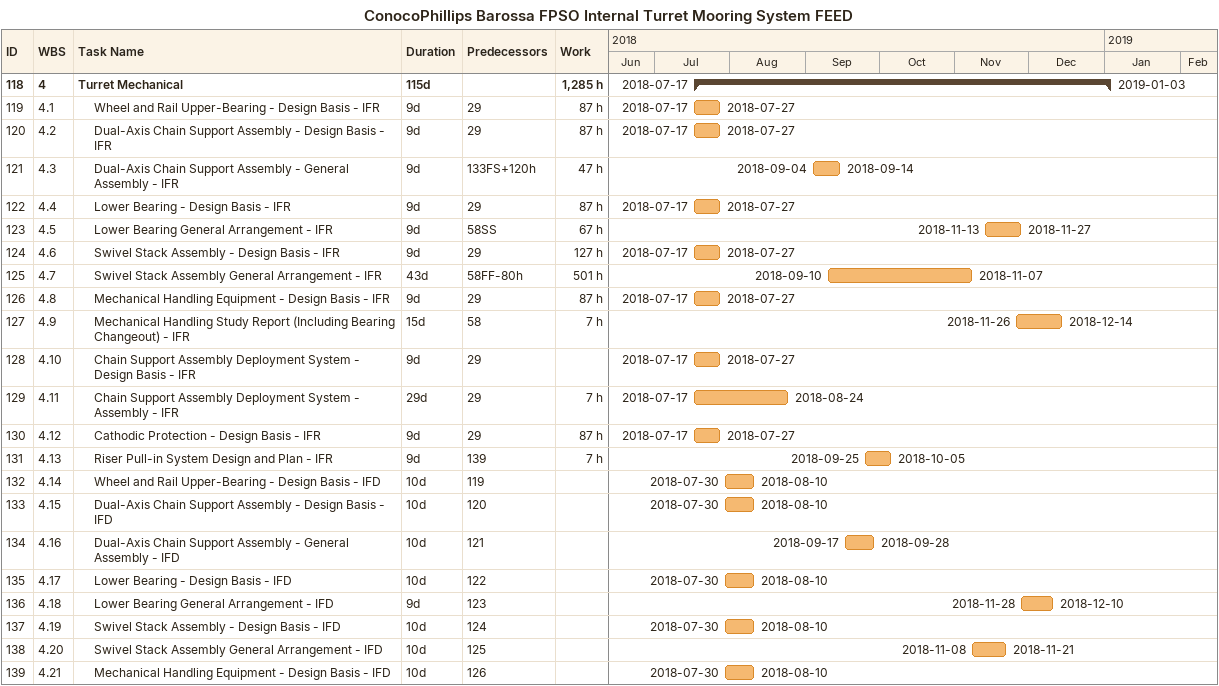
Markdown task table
ConocoPhillips Barossa FPSO Internal Turret Mooring System FEED

| ID | WBS | Task | Duration | Start | Finish | Predecessors | Work (h) |
|---|---|---|---|---|---|---|---|
| 118 | 4 | **Turret Mechanical** | 115d | 2018-07-17 | 2019-01-03 |  | 1285 |
| 119 | 4.1 | Wheel and Rail Upper-Bearing - Design Basis - IFR | 9d | 2018-07-17 | 2018-07-27 | 29 | 87 |
| 120 | 4.2 | Dual-Axis Chain Support Assembly - Design Basis - IFR | 9d | 2018-07-17 | 2018-07-27 | 29 | 87 |
| 121 | 4.3 | Dual-Axis Chain Support Assembly - General Assembly - IFR | 9d | 2018-09-04 | 2018-09-14 | 133FS+120h | 47 |
| 122 | 4.4 | Lower Bearing - Design Basis - IFR | 9d | 2018-07-17 | 2018-07-27 | 29 | 87 |
| 123 | 4.5 | Lower Bearing General Arrangement - IFR | 9d | 2018-11-13 | 2018-11-27 | 58SS | 67 |
| 124 | 4.6 | Swivel Stack Assembly - Design Basis - IFR | 9d | 2018-07-17 | 2018-07-27 | 29 | 127 |
| 125 | 4.7 | Swivel Stack Assembly General Arrangement - IFR | 43d | 2018-09-10 | 2018-11-07 | 58FF-80h | 501 |
| 126 | 4.8 | Mechanical Handling Equipment - Design Basis - IFR | 9d | 2018-07-17 | 2018-07-27 | 29 | 87 |
| 127 | 4.9 | Mechanical Handling Study Report (Including Bearing Changeout) - IFR | 15d | 2018-11-26 | 2018-12-14 | 58 | 7 |
| 128 | 4.10 | Chain Support Assembly Deployment System - Design Basis - IFR | 9d | 2018-07-17 | 2018-07-27 | 29 |  |
| 129 | 4.11 | Chain Support Assembly Deployment System - Assembly - IFR | 29d | 2018-07-17 | 2018-08-24 | 29 | 7 |
| 130 | 4.12 | Cathodic Protection - Design Basis - IFR | 9d | 2018-07-17 | 2018-07-27 | 29 | 87 |
| 131 | 4.13 | Riser Pull-in System Design and Plan - IFR | 9d | 2018-09-25 | 2018-10-05 | 139 | 7 |
| 132 | 4.14 | Wheel and Rail Upper-Bearing - Design Basis - IFD | 10d | 2018-07-30 | 2018-08-10 | 119 |  |
| 133 | 4.15 | Dual-Axis Chain Support Assembly - Design Basis - IFD | 10d | 2018-07-30 | 2018-08-10 | 120 |  |
| 134 | 4.16 | Dual-Axis Chain Support Assembly - General Assembly - IFD | 10d | 2018-09-17 | 2018-09-28 | 121 |  |
| 135 | 4.17 | Lower Bearing - Design Basis - IFD | 10d | 2018-07-30 | 2018-08-10 | 122 |  |
| 136 | 4.18 | Lower Bearing General Arrangement - IFD | 9d | 2018-11-28 | 2018-12-10 | 123 |  |
| 137 | 4.19 | Swivel Stack Assembly - Design Basis - IFD | 10d | 2018-07-30 | 2018-08-10 | 124 |  |
| 138 | 4.20 | Swivel Stack Assembly General Arrangement - IFD | 10d | 2018-11-08 | 2018-11-21 | 125 |  |
| 139 | 4.21 | Mechanical Handling Equipment - Design Basis - IFD | 10d | 2018-07-30 | 2018-08-10 | 126 |  |
